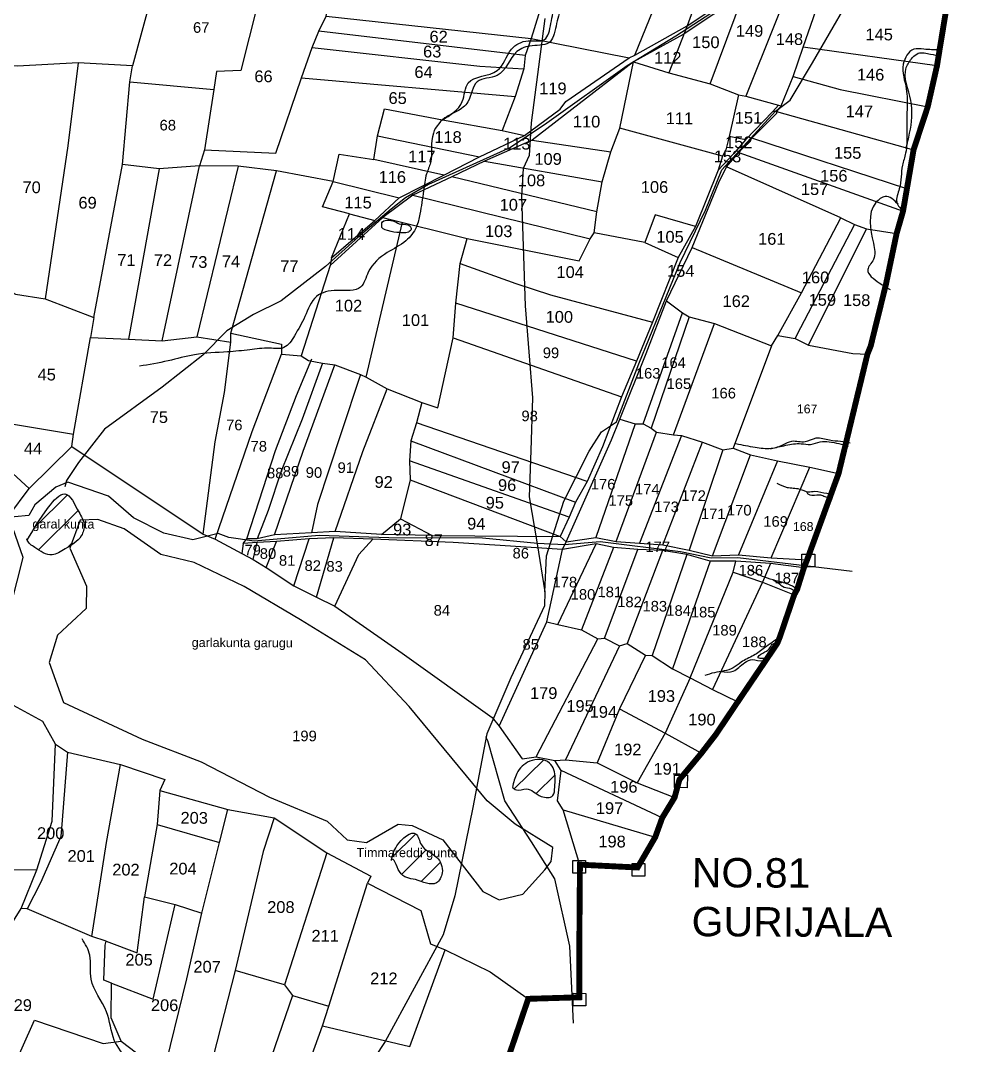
# Model space of a CAD drawing. Header units: inches. Extents: x 177544 to 239871, y 1610424 to 1630335.
# Drawn here: x 184664 to 186289, y 1617091 to 1618835 of the extents above; entities that cross this region are included whole.
import ezdxf
from ezdxf.enums import TextEntityAlignment as Align

# ---------------------------------------------------------------- set-up
doc = ezdxf.new("R2010")
doc.units = ezdxf.units.IN
doc.header["$MEASUREMENT"] = 0
doc.linetypes.add('DASHED2', pattern=[0.375, 0.25, -0.125])
for name, color, linetype in [('HILLS', 3, 'Continuous'), ('PLOT', 7, 'Continuous'), ('PLOT NO', 7, 'Continuous'), ('ROAD', 1, 'Continuous'), ('STREAM', 4, 'Continuous'), ('text1', 7, 'Continuous'), ('VILLAGE BOUNADRY STONES', 1, 'Continuous'), ('VILLAGE BOUNDRY', 5, 'Continuous')]:
    doc.layers.add(name, color=color, linetype=linetype)
doc.styles.get("Standard").update_dxf_attribs({"font": 'arial.ttf'})
pattern_1 = [(44.7684, (179073.567, 1616750.192), (-22.40683, 22.58873), [])]

msp = doc.modelspace()

# ---------------------------------------------------------------- hatches: boundary and pattern name
at = {"layer": 'STREAM'}
h = msp.add_hatch(dxfattribs=at)
h.set_pattern_fill('ANSI31', color=256, scale=254.535425, angle=-0.2316)
h.set_pattern_definition(pattern_1)
edge = h.paths.add_edge_path()
edge.add_spline(control_points=[(184770.7, 1617984.9), (184768.9, 1617989.4), (184759.2, 1618005.1), (184742.2, 1618044), (184701.2, 1617995.2), (184685.6, 1617968.4), (184675.5, 1617951)], knot_values=[0, 0, 0, 0, 15.244463, 54.068917, 89.911865, 156.510347, 156.510347, 156.510347, 156.510347], degree=3, periodic=0)
edge.add_spline(control_points=[(184674.8, 1617952.9), (184675, 1617952.3), (184677.3, 1617946), (184692.1, 1617935.9), (184715.7, 1617919.7), (184735.8, 1617933.8), (184746.5, 1617939.9), (184749.7, 1617941.9)], knot_values=[209.121398, 209.121398, 209.121398, 209.121398, 211.104189, 229.076388, 261.101673, 285.495093, 296.364649, 296.364649, 296.364649, 296.364649], degree=3, periodic=0)
edge.add_line((184749.7, 1617941.9), (184767.8, 1617990.4))
h = msp.add_hatch(dxfattribs=at)
h.set_pattern_fill('ANSI31', color=256, scale=254.535425, angle=-0.2316)
h.set_pattern_definition(pattern_1)
edge = h.paths.add_edge_path()
edge.add_spline(control_points=[(185501.3, 1617530.2), (185503.1, 1617538.4), (185507.1, 1617556.6), (185529.2, 1617579.4), (185561.5, 1617578.7), (185575.9, 1617555.2), (185573.3, 1617536.6), (185572.8, 1617511.7), (185544.6, 1617512.3), (185530.2, 1617533.2), (185510.1, 1617522.4), (185503.4, 1617528.3), (185501.3, 1617530.2)], knot_values=[0, 0, 0, 0, 25.032263, 55.247047, 88.952792, 102.658155, 132.430046, 146.857115, 166.830839, 195.142146, 212.264541, 220.329208, 220.329208, 220.329208, 220.329208], degree=3, periodic=0)
h = msp.add_hatch(dxfattribs=at)
h.set_pattern_fill('ANSI31', color=256, scale=254.535425, angle=-0.2316)
h.set_pattern_definition(pattern_1)
edge = h.paths.add_edge_path()
edge.add_spline(control_points=[(185294.9, 1617405.7), (185295.1, 1617406), (185298.8, 1617413.8), (185308.9, 1617374.6), (185337, 1617376.5), (185370.2, 1617357.9), (185386.1, 1617387.7), (185374.5, 1617416.4), (185345.2, 1617424), (185338.6, 1617464.2), (185301.7, 1617433.9), (185297.2, 1617414.4), (185295.4, 1617406.6)], knot_values=[0, 0, 0, 0, 1.01249, 25.071128, 55.461676, 91.634387, 111.207931, 139.060219, 172.874675, 193.428513, 231.891177, 257.53963, 257.53963, 257.53963, 257.53963], degree=3, periodic=0)

# ---------------------------------------------------------------- linework, layer by layer
at = {"layer": 'HILLS'}
msp.add_lwpolyline([(185219.8, 1617440.6), (185252.9, 1617436.6), (185306.7, 1617467.5), (185330.7, 1617465.5), (185383, 1617440.9), (185450.7, 1617353), (185478.6, 1617338.5), (185519.1, 1617348.6), (185556.5, 1617389.8), (185567.5, 1617404.2), (185569.8, 1617427.6), (185506, 1617467.6), (185458.1, 1617507.5), (185325.5, 1617667.9), (185251.3, 1617747), (185140.7, 1617815.2), (185044.6, 1617872), (184959.6, 1617913), (184902.7, 1617926.7), (184840.7, 1617969.9), (184795.8, 1617986.1), (184765.7, 1617984.7), (184747.9, 1617937.1), (184776.6, 1617872.8), (184775.9, 1617834.8), (184727.1, 1617789.4), (184712.9, 1617742.4), (184737.5, 1617674.5), (184871, 1617612.1), (184971.8, 1617573.4), (185088.1, 1617513.4), (185185.8, 1617472.6), (185219.8, 1617440.6)], dxfattribs=at)
at = {"layer": 'PLOT'}
for points in [[(185125.1, 1619546.4), (184938.4, 1619021.3), (184905.9, 1618946.4), (184854.8, 1618757.9)], [(185553.4, 1619463.8), (185519.7, 1619302.7), (185516.1, 1619273.5), (185509.2, 1619246.4), (185490.6, 1619165), (185508.9, 1619162.2), (185488.2, 1619084.9), (185573, 1619059.4), (185604.3, 1619051.8), (185587.8, 1619006.1), (185575.3, 1618950.5), (185545.7, 1618844.7), (185533.4, 1618804.4), (185523.1, 1618775.9), (185520.9, 1618752.9), (185505.8, 1618706.1), (185483.8, 1618647.8), (185521.6, 1618639.6)], [(185193.5, 1618431.5), (185267.1, 1618494.9), (185308.3, 1618533.5), (185384.6, 1618572.1), (185445.4, 1618603), (185521.6, 1618639.6), (185582.5, 1618684.6), (185592, 1618697.6), (185699.7, 1618771.6), (185709.5, 1618776.1), (185798.4, 1618825.9), (185900.9, 1618894), (185993.2, 1618962.6), (186036.7, 1618979.4), (186118.3, 1619024.1), (186163.2, 1619078.8), (186233.2, 1619134.3), (186252.4, 1619130.7)], [(185533.4, 1618804.4), (185699.7, 1618771.6), (185709.5, 1618776.1), (185804.4, 1619009.3)], [(185860.5, 1618997.7), (185798.4, 1618825.9), (185767.3, 1618746.4)], [(185998.4, 1618956.3), (185894.5, 1618880.2), (185792, 1618811.5), (185707.6, 1618764.7), (185534.7, 1618631.5), (185453.9, 1618595.9), (185398.2, 1618569), (185332, 1618537.8), (185280.8, 1618500.2), (185191.3, 1618418.2), (185141.6, 1618264.6)], [(185998.4, 1618956.3), (185898.5, 1618706.7)], [(184977.3, 1618615), (185098.7, 1618609.4), (185142.1, 1618737.4), (185160.5, 1618789.4), (185171.6, 1618817.2), (185184.4, 1618842.5), (185196.1, 1618909.9), (185151.3, 1618919.4), (185132.6, 1618911.8), (185081.1, 1618917.1), (184905.9, 1618946.4)], [(185081.1, 1618917.1), (185039, 1618750.1), (184997.6, 1618748.3), (184993, 1618718)], [(184751.4, 1618110.4), (184754.2, 1618131.2), (184783, 1618295.5), (184847.8, 1618292.8), (184905.5, 1618290.3), (184964.2, 1618296.8), (185022.3, 1618287.8), (185022.2, 1618303.3), (185108.2, 1618284.2), (185108.1, 1618267.6), (185141.6, 1618264.6), (185154.3, 1618256.5), (185178.3, 1618252), (185199, 1618249.5), (185243, 1618232.9), (185252.5, 1618228.2), (185288.3, 1618208.6), (185347.3, 1618185.4), (185374.1, 1618176.3), (185400.4, 1618295), (185405, 1618354.4), (185412.4, 1618421.5), (185424.2, 1618464.2), (185615.1, 1618426.3), (185633.5, 1618463.8), (185640.4, 1618473.9), (185645, 1618509.8), (185653.8, 1618560.5), (185668.9, 1618611.8), (185683.9, 1618652.1), (185707.6, 1618764.7), (185767.3, 1618746.4), (185837.6, 1618727.4), (185886, 1618708.8), (185898.5, 1618706.7), (185954.2, 1618691.1), (185958.9, 1618689.9), (185979.1, 1618740), (185996.2, 1618789.7), (186026.6, 1618878.1)], [(185837.6, 1618727.4), (185894.5, 1618880.2)], [(185184.4, 1618842.5), (185533.4, 1618804.4)], [(185523.1, 1618775.9), (185171.6, 1618817.2)], [(185160.5, 1618789.4), (185445.9, 1618757.3), (185520.9, 1618752.9)], [(186223.8, 1618758.1), (185996.2, 1618789.7)], [(185193.5, 1618431.5), (185223.8, 1618506.3), (185177.8, 1618518.3), (185196.4, 1618561.2), (185099.8, 1618579.4), (185034.7, 1618587.5), (184969, 1618587.8), (184900, 1618582.8), (184837.9, 1618590), (184850, 1618731), (184854.8, 1618757.9), (184762, 1618763), (184659, 1618757.6), (184548.2, 1618767.1), (184540, 1618750.3), (184459.8, 1618777)], [(184762, 1618763), (184744.6, 1618622.2), (184706.3, 1618361.8)], [(184850, 1618731), (184993, 1618718), (184977.3, 1618615), (184969, 1618587.8)], [(185142.1, 1618737.4), (185505.8, 1618706.1)], [(185979.1, 1618740), (186059.3, 1618717.9), (186208, 1618688.2)], [(185886, 1618708.8), (185870.1, 1618637.7), (185864.5, 1618615.2), (185858.9, 1618604.2), (185851.3, 1618580.3)], [(185196.4, 1618561.2), (185206.6, 1618608), (185265.4, 1618598.8), (185271.8, 1618638.7), (185283.8, 1618684.8), (185382.3, 1618666.4), (185483.8, 1618647.8)], [(185478.5, 1617634.1), (185560, 1617812), (185586.5, 1617935), (185592.9, 1617947.9), (185669.7, 1618121.7), (185683.9, 1618156.7), (185728.9, 1618268.7), (185763.7, 1618358.3), (185807, 1618448.8), (185852.6, 1618559.7), (185865.5, 1618586.4), (185886.7, 1618610.6), (185908.8, 1618634.9), (185951.3, 1618677.4), (185950.9, 1618680.1), (185944.2, 1618680.5), (185954.2, 1618691.1)], [(185944.2, 1618680.5), (185898.2, 1618632.3), (185878.1, 1618608.7), (185851.3, 1618580.3), (185812.8, 1618484.7), (185783.6, 1618432.1), (185739.7, 1618321.8), (185712.2, 1618255.2), (185687, 1618195), (185654.4, 1618109.8), (185628.6, 1618050.9), (185608.7, 1618015.8), (185597.7, 1617989.9), (185582.5, 1617957.2), (185592.9, 1617947.9), (185643.1, 1617955.4), (185677.8, 1617948.4), (185717.8, 1617946), (185757.1, 1617943.1), (185802.1, 1617934.1), (185842, 1617924.3), (185886.1, 1617926), (185941.4, 1617920.8), (186002.7, 1617917.3)], [(185958.9, 1618689.9), (185950.9, 1618680.1), (186184, 1618615.2)], [(185858.9, 1618604.2), (185683.9, 1618652.1)], [(185271.8, 1618638.7), (185445.4, 1618603)], [(185534.7, 1618631.5), (185668.9, 1618611.8)], [(185898.2, 1618632.3), (185870.1, 1618637.7)], [(186172.6, 1618548.7), (185908.8, 1618634.9)], [(185886.7, 1618610.6), (186166, 1618510.6)], [(184789, 1618330), (184837.9, 1618590)], [(185384.6, 1618572.1), (185265.4, 1618598.8)], [(185453.9, 1618595.9), (185653.8, 1618560.5)], [(184900, 1618582.8), (184847.8, 1618292.8)], [(184905.5, 1618290.3), (184969, 1618587.8)], [(185034.7, 1618587.5), (184964.2, 1618296.8)], [(185022.2, 1618303.3), (185099.8, 1618579.4)], [(186060.3, 1618499.3), (185865.5, 1618586.4)], [(185196.4, 1618561.2), (185308.3, 1618533.5)], [(185645, 1618509.8), (185398.2, 1618569)], [(185332, 1618537.8), (185633.5, 1618463.8)], [(185223.8, 1618506.3), (185267.1, 1618494.9)], [(185812.8, 1618484.7), (185744, 1618504.4), (185726.8, 1618457.6), (185640.4, 1618473.9)], [(185252.5, 1618228.2), (185314.4, 1618492.3)], [(185280.8, 1618500.2), (185424.2, 1618464.2)], [(186083.6, 1618488.2), (185985, 1618299.4)], [(185993, 1618371.6), (186060.3, 1618499.3), (186083.6, 1618488.2), (186103.8, 1618480.9), (186155.1, 1618472.7)], [(184421.1, 1618470.2), (184481.6, 1618437.3), (184553, 1618409.1), (184613.1, 1618392.5), (184655.5, 1618369.4), (184706.3, 1618361.8), (184789, 1618330), (184783, 1618295.5)], [(186005.1, 1618282.6), (186103.8, 1618480.9)], [(185726.8, 1618457.6), (185783.6, 1618432.1)], [(185807, 1618448.8), (185993, 1618371.6)], [(185193.5, 1618431.5), (185191.3, 1618418.2)], [(185412.4, 1618421.5), (185507.3, 1618387.5), (185566.3, 1618368.2), (185739.7, 1618321.8)], [(185763.7, 1618358.3), (185790.9, 1618337.9), (185802.3, 1618330.8), (185845.1, 1618319.5), (185942.3, 1618281.3), (185952.7, 1618299), (185993, 1618371.6)], [(185712.2, 1618255.2), (185405, 1618354.4)], [(185723.9, 1618149.1), (185790.9, 1618337.9)], [(185802.3, 1618330.8), (185737.5, 1618141.4)], [(185775.2, 1618130.1), (185845.1, 1618319.5)], [(185400.4, 1618295), (185687, 1618195)], [(185952.7, 1618299), (185982.4, 1618293.9), (186005.1, 1618282.6), (186080.8, 1618268.8), (186105.4, 1618267.2)], [(185985, 1618299.4), (185982.4, 1618293.9)], [(185011.3, 1618202.3), (185022.3, 1618287.8)], [(185942.3, 1618281.3), (185876.7, 1618107.5)], [(184995.5, 1617952.3), (185058.5, 1618135.8), (185108.1, 1618267.6)], [(185042.9, 1617945.3), (185049.2, 1617953.4), (185097.9, 1618103.5), (185133.9, 1618196.9), (185159.8, 1618259.6)], [(185178.3, 1618252), (185143.2, 1618157), (185107.5, 1618068.5), (185085.5, 1618001.3), (185067, 1617953.2)], [(185096.2, 1617959.7), (185145, 1618102.4), (185199, 1618249.5)], [(185243, 1618232.9), (185209.1, 1618131.6), (185169.7, 1618011.7), (185159.1, 1617963.6)], [(185199.6, 1617965.4), (185246.8, 1618102), (185288.3, 1618208.6)], [(184975.2, 1617961.1), (184995.2, 1618118.4), (185011.3, 1618202.3)], [(185347.3, 1618185.4), (185338.2, 1618150.7), (185328.2, 1618120.1), (185325.9, 1618085.8), (185327.3, 1618053.3), (185311.1, 1617987.3), (185364.6, 1617958.8), (185582.5, 1617957.2)], [(184624.4, 1618153), (184754.2, 1618131.2)], [(185683.9, 1618156.7), (185710.2, 1618148.8), (185723.9, 1618149.1), (185737.5, 1618141.4), (185746.2, 1618134.6), (185775.2, 1618130.1), (185788.8, 1618129), (185824.8, 1618117.7), (185859.5, 1618104.8), (185876.7, 1618107.5), (185906.7, 1618096.2), (185952.2, 1618085.6), (186007.3, 1618075.1), (186056.3, 1618064.1)], [(185628.6, 1618050.9), (185338.2, 1618150.7)], [(185710.2, 1618148.8), (185643.1, 1617955.4)], [(184496, 1617992.6), (184525.1, 1618128), (184608.8, 1618102.8), (184679.1, 1618038.8)], [(185328.2, 1618120.1), (185608.7, 1618015.8)], [(185677.8, 1617948.4), (185746.2, 1618134.6)], [(185788.8, 1618129), (185717.8, 1617946)], [(185757.1, 1617943.1), (185824.8, 1618117.7)], [(184644.4, 1617992.4), (184679.1, 1618038.8), (184751.4, 1618110.4), (184975.2, 1617961.1), (184995.5, 1617952.3), (185041, 1617927.9), (185060.1, 1617918.2), (185082.1, 1617904.4), (185129.5, 1617873.4), (185168.1, 1617854.1), (185198.9, 1617838.6), (185313.7, 1617758.4), (185466.9, 1617649.1), (185478.5, 1617634.1), (185517.9, 1617578.8), (185541.7, 1617582.1), (185573.7, 1617575.7), (185591.7, 1617577.3), (185645.4, 1617571.7), (185713.5, 1617537.7), (185777.2, 1617512.8)], [(185859.5, 1618104.8), (185802.1, 1617934.1)], [(185597.7, 1617989.9), (185325.9, 1618085.8)], [(185842, 1617924.3), (185906.7, 1618096.2)], [(185952.2, 1618085.6), (185886.1, 1617926)], [(185941.4, 1617920.8), (186007.3, 1618075.1)], [(185327.3, 1618053.3), (185582.5, 1617957.2)], [(184474.9, 1617065.9), (184507.1, 1617098.7), (184558.7, 1617148.2), (184607.9, 1617217.9), (184629.6, 1617266.7), (184665, 1617323.9), (184691.7, 1617390), (184718.1, 1617472.9), (184723.5, 1617603.8), (184702.2, 1617642.2), (184633.4, 1617679.9), (184627, 1617760.3), (184668.8, 1617921.3), (184647.1, 1617983.2), (184644.4, 1617992.4)], [(185278.4, 1617960.3), (185311.1, 1617987.3)], [(185364.6, 1617958.8), (185278.4, 1617960.3), (185199.6, 1617965.4), (185159.1, 1617963.6), (185096.2, 1617959.7), (185067, 1617953.2), (185049.2, 1617953.4)], [(185997.2, 1617903.5), (185940.4, 1617911.4), (185881.4, 1617915.1), (185837.9, 1617914.9), (185798.3, 1617926.7), (185756.5, 1617933.1), (185714.6, 1617935.1), (185673.1, 1617938.1), (185644, 1617944.8), (185586.5, 1617935), (185400.5, 1617947), (185263.9, 1617952.5), (185197.3, 1617954.7), (185155.4, 1617953), (185099.8, 1617948.5), (185066.9, 1617946.8), (185042.9, 1617945.3), (185041, 1617927.9)], [(185060.1, 1617918.2), (185066.9, 1617946.8)], [(185082.1, 1617904.4), (185099.8, 1617948.5)], [(185129.5, 1617873.4), (185155.4, 1617953)], [(185168.1, 1617854.1), (185197.3, 1617954.7)], [(185198.9, 1617838.6), (185239.8, 1617926.6), (185263.9, 1617952.5)], [(185578.8, 1617807.5), (185644, 1617944.8)], [(185673.1, 1617938.1), (185619.1, 1617798.3)], [(185657.8, 1617784.3), (185714.6, 1617935.1)], [(185756.5, 1617933.1), (185696.6, 1617774.8)], [(185798.3, 1617926.7), (185739.1, 1617754.3)], [(185837.9, 1617914.9), (185773.6, 1617731.9)], [(185803.9, 1617716.6), (185877.1, 1617896.2), (185881.4, 1617915.1)], [(185940.4, 1617911.4), (185927.1, 1617879.4), (185841.9, 1617696.7)], [(185877.1, 1617896.2), (185927.1, 1617879.4), (185980.9, 1617858.1)], [(185560, 1617812), (185578.8, 1617807.5), (185619.1, 1617798.3), (185646.5, 1617783.1), (185657.8, 1617784.3), (185683.6, 1617771.3), (185696.6, 1617774.8), (185727.5, 1617755.3), (185739.1, 1617754.3), (185773.6, 1617731.9), (185803.9, 1617716.6), (185841.9, 1617696.7), (185884.8, 1617675.8)], [(185541.7, 1617582.1), (185646.5, 1617783.1)], [(185683.6, 1617771.3), (185591.7, 1617577.3)], [(185727.5, 1617755.3), (185683.6, 1617663.7), (185645.4, 1617571.7)], [(185803.9, 1617716.6), (185761, 1617622.2), (185713.5, 1617537.7)], [(185683.6, 1617663.7), (185761, 1617622.2), (185822.8, 1617588.2)], [(184723.5, 1617603.8), (184744, 1617590), (184834.4, 1617569.2), (184909.7, 1617543.4), (184901.4, 1617524.9), (185017.2, 1617492.4), (185095.9, 1617478.2), (185185.7, 1617418.8), (185260.4, 1617378.8), (185254.4, 1617367), (185345.2, 1617320.7), (185362.1, 1617263.8), (185386.7, 1617253.9), (185463.4, 1617216.1), (185528.2, 1617170.3)], [(184744, 1617590), (184735, 1617474.6), (184732.8, 1617446.4), (184697.9, 1617367.8), (184675.6, 1617323.6)], [(184785.3, 1617276.5), (184810.5, 1617436.3), (184834.4, 1617569.2)], [(185616.2, 1617398.6), (185587.9, 1617492.2), (185577.8, 1617507.4), (185584.4, 1617558.8), (185573.7, 1617575.7)], [(185756.2, 1617478.3), (185584.4, 1617558.8)], [(184901.4, 1617524.9), (184896.9, 1617466.9), (184875.2, 1617344.1)], [(184810, 1617268.3), (184862.9, 1617248.8), (184875.2, 1617344.1), (184927.2, 1617330.7), (184972.8, 1617316.3), (185003, 1617436.2), (185017.2, 1617492.4)], [(185587.9, 1617492.2), (185744.4, 1617445.6)], [(185095.9, 1617478.2), (185077.3, 1617421), (185029.7, 1617218.6), (184973.3, 1616999)], [(184896.9, 1617466.9), (185003, 1617436.2)], [(182870.4, 1617430.9), (183009.5, 1617404.7), (183061.3, 1617411.2), (183243, 1617396.1), (183331.6, 1617387.6), (183335.2, 1617354.8), (183684.9, 1617298.3), (183684.8, 1617271.8), (183807.3, 1617251), (183825.6, 1617310.8), (183839.4, 1617360.8), (184082.3, 1617341.3), (184088.5, 1617359.9), (184221.8, 1617357.9), (184247.7, 1617354.3), (184263.7, 1617354.8), (184277.1, 1617352.7), (184306.6, 1617349.7), (184336.1, 1617346.4), (184369.3, 1617344.2), (184399.1, 1617335.9), (184407.7, 1617392.7), (184691.7, 1617390)], [(185185.7, 1617418.8), (185113.3, 1617193.9), (185029.7, 1617218.6)], [(185113.3, 1617193.9), (185127, 1617175.9), (185188.7, 1617157.8), (185254.4, 1617367)], [(184004.5, 1617074), (184387.7, 1617067), (184457.2, 1617065.7), (184474.9, 1617065.9), (184621.9, 1616987.7), (184687.7, 1617134), (184804.6, 1617094.4), (184835.3, 1617098.3), (184818.2, 1617138.2), (184819.2, 1617197.2), (184805.8, 1617202), (184808.1, 1617261.6), (184810, 1617268.3), (184785.3, 1617276.5), (184675.6, 1617323.6), (184665, 1617323.9)], [(184819.2, 1617197.2), (184890, 1617170), (184927.2, 1617330.7)], [(184905.8, 1617035.3), (184947.2, 1617204.6), (184972.8, 1617316.3)], [(185178.2, 1617124.1), (185326.8, 1617089), (185386.7, 1617253.9)], [(185127, 1617175.9), (185049.2, 1616950.3)], [(185130.4, 1616992.4), (185178.2, 1617124.1), (185188.7, 1617157.8)], [(184835.3, 1617098.3), (184861.7, 1617078.3), (184863.3, 1617043), (184880.9, 1617026.4), (184905.8, 1617035.3), (184923.7, 1617015.8), (184945.7, 1617017.1), (184973.3, 1616999), (185015.1, 1616970.2), (185049.2, 1616950.3), (185063.2, 1616936.2), (185099.5, 1616913.4), (185111.4, 1616938.5), (185130.4, 1616992.4), (185275.7, 1616955.9), (185254.2, 1616899.1), (185199.5, 1616752.7), (185281.8, 1616721.3), (185353.4, 1616712.1)]]:
    msp.add_lwpolyline(points, dxfattribs=at)
at = {"layer": 'ROAD'}
for points in [[(185556.5, 1617863), (185559.5, 1617924.3), (185588.8, 1618017.5), (185631.7, 1618102.1), (185653.1, 1618135.1), (185678.6, 1618152.1), (185716.3, 1618250.8), (185786.9, 1618423.5), (185829.9, 1618512.4), (185857.5, 1618581), (185949.2, 1618681.1), (185974, 1618699.6), (186011.8, 1618763.2), (186069.6, 1618863.3), (186119.1, 1618966.1), (186149.7, 1619026.1), (186153.3, 1619058.3)], [(185919.4, 1618900), (185779.1, 1618808.8), (185696.6, 1618758.3), (185559.9, 1618660.4), (185498.2, 1618619.1), (185358.4, 1618556.1), (185319.3, 1618533.4), (185295.1, 1618514.2), (185239.3, 1618467.3), (185183, 1618416.4), (185107.6, 1618358), (185060.4, 1618334.9), (185015.1, 1618307.2), (184974.2, 1618265.6), (184905, 1618211.1), (184807.1, 1618140), (184763.1, 1618083.1), (184742.2, 1618052.3), (184739.6, 1618041.8)], [(185556.7, 1618838.6), (185533.2, 1618661.1), (185529.6, 1618605.6), (185519.6, 1618583.3), (185517, 1618535.6), (185522.9, 1618349.5), (185535.5, 1618192.9), (185532.8, 1618103.2), (185529.6, 1618024.5), (185543.6, 1617944.7), (185556.5, 1617863), (185556, 1617839.2), (185498.4, 1617716.7), (185457.7, 1617621.4), (185433.7, 1617496), (185403.5, 1617345.8), (185383.4, 1617279.1), (185284.6, 1617097.4), (185196.7, 1616964.1), (185140.1, 1616886.2), (185117.6, 1616794), (185087.6, 1616695.5), (185056.2, 1616637.1), (185024.9, 1616598.5)], [(186079.5, 1617897.7), (185885, 1617920.8), (185839.4, 1617920.5), (185787.1, 1617930.9), (185650.8, 1617948), (185589.9, 1617943.1), (185543.9, 1617945.1), (185450.1, 1617954), (185290.7, 1617954.6), (185172.5, 1617959), (185061.7, 1617949.4), (185018.9, 1617955.4), (185000.4, 1617962.3), (184957.5, 1617951.3), (184908.3, 1617962.7), (184856.3, 1617988.7), (184814.1, 1618025.9), (184744.5, 1618049.5), (184724.5, 1618041.3), (184688.3, 1618010.8), (184678.5, 1617992.8), (184629.8, 1617988.2)], [(185605.2, 1617128.9), (185598.8, 1617259.9), (185573.2, 1617374.7), (185533.6, 1617437.6), (185488.6, 1617507.5), (185459.2, 1617609.4), (185456.1, 1617616.3)]]:
    msp.add_lwpolyline(points, dxfattribs=at)
at = {"layer": 'STREAM'}
for points in [[(185381.4, 1618665.6), (185415.9, 1618697.4), (185426, 1618728.9), (185475.5, 1618749.9), (185499.6, 1618786.2), (185528.2, 1618800.8), (185555.6, 1618802.7), (185566.8, 1618830), (185574.8, 1618863.9), (185600.1, 1618904.6), (185634.8, 1618917.5), (185659.9, 1618923.9), (185711.6, 1618964.7), (185756.6, 1618988.5), (185800.5, 1619049.4), (185846.6, 1619072.9), (185884.7, 1619085.7), (185930.3, 1619124.4), (185975.6, 1619128.4), (186053.1, 1619119.2), (186105.6, 1619116.5), (186165.3, 1619111.2), (186212.6, 1619100.3), (186226.3, 1619090), (186269.8, 1619090.2), (186289.4, 1619092.5)], [(186280.1, 1619085.3), (186248.3, 1619079.5), (186207.2, 1619093.6), (186166.7, 1619097.2), (186120.1, 1619104.9), (186079.9, 1619104), (186036.4, 1619113.4), (185994.9, 1619117.3), (185935.2, 1619115.5), (185906.2, 1619096.2), (185883.3, 1619072.8), (185852.6, 1619060.4), (185817.8, 1619048.3), (185783.6, 1619003.5), (185755.9, 1618975.6), (185717, 1618956.7), (185679.4, 1618916.4), (185613, 1618900.3), (185599.7, 1618887.1), (185580.8, 1618847), (185572.1, 1618812.7), (185565.9, 1618799.3), (185534.9, 1618792.3), (185509, 1618782.2), (185475.1, 1618741.5), (185441.4, 1618731.1), (185425.5, 1618696.7), (185407, 1618680.8), (185390, 1618672), (185366.7, 1618643.5), (185361.7, 1618593.2), (185355.2, 1618574.2), (185350, 1618545.4), (185343.7, 1618505.7), (185337.8, 1618483.9), (185320, 1618460.5), (185288.3, 1618440.3), (185256, 1618406.9), (185243, 1618381.5), (185202.8, 1618375.9), (185167.7, 1618365.5), (185148.2, 1618331.5), (185130.3, 1618298.6), (185112.5, 1618278.7), (185088, 1618277.5), (185054.3, 1618274.9), (185016.5, 1618271.3), (184960.3, 1618266.4), (184915.3, 1618256.1), (184866.6, 1618246.8)], [(186227.7, 1618785.3), (186201.3, 1618786.4), (186184.3, 1618786.2), (186166.5, 1618760.9), (186171.5, 1618718.9), (186172.8, 1618683.8), (186172.6, 1618642.9), (186170.4, 1618609.6), (186165.1, 1618588.8), (186159.7, 1618548.9), (186155.5, 1618526), (186167.9, 1618509.6)], [(186171.3, 1618617.6), (186177.3, 1618643.4), (186179.3, 1618699.1), (186171.5, 1618755), (186182.4, 1618772.1), (186191.9, 1618779.4), (186212.9, 1618778), (186229.4, 1618775.4)], [(186157.9, 1618522.5), (186135.7, 1618535.8), (186120, 1618525.4), (186115.7, 1618456.2), (186115.6, 1618428.4), (186106.1, 1618411.2), (186125.5, 1618388.9), (186144.3, 1618377.2)], [(185279.1, 1618485.2), (185279.2, 1618490.8), (185300.7, 1618493.1), (185311.5, 1618488.7), (185327.2, 1618485.5), (185328.8, 1618479.9), (185324.3, 1618475.2), (185315.3, 1618474.1), (185309.1, 1618474.2), (185288.8, 1618477.8), (185279.1, 1618485.2), (185279.3, 1618485.6)], [(185881.7, 1618115.1), (185914.4, 1618109.1), (185941.9, 1618107.3), (185962.6, 1618113.5), (185976.7, 1618119.4), (185999.2, 1618118.5), (186018.1, 1618124.8), (186041.1, 1618121.4), (186059.7, 1618119.2), (186076.2, 1618116.4)], [(185940.7, 1618106.5), (185966.7, 1618112.3), (185992.6, 1618115), (186008.8, 1618113.8), (186025.2, 1618118), (186040.4, 1618118.3), (186072.5, 1618110.6)], [(185951.3, 1618047.8), (185968.6, 1618040.7), (185989.9, 1618037.9), (186004.7, 1618033.2), (186016.2, 1618034), (186036.5, 1618030.7), (186046.5, 1618030.3)], [(184675.5, 1617951), (184711.8, 1618006.8), (184739.6, 1618029.6), (184763.4, 1617998.9), (184772.5, 1617977.5), (184767.6, 1617958), (184739.9, 1617936), (184717.8, 1617925.8), (184688.3, 1617938.5), (184675.5, 1617951), (184674.8, 1617952.9)], [(186001.7, 1618033.7), (186004.2, 1618029.6), (186019.6, 1618027.9), (186025.6, 1618028), (186033.2, 1618025.2), (186045.8, 1618021.8)], [(185984.8, 1617868.6), (185970.5, 1617875.7), (185949.8, 1617881.9), (185930.6, 1617887.7), (185903.4, 1617901.3)], [(185944.8, 1617883.1), (185955.7, 1617876.7), (185961.1, 1617872.3), (185972.6, 1617869.1), (185986, 1617861.7)], [(185956.2, 1617785.5), (185930.3, 1617767.4), (185911.8, 1617754.7), (185890.3, 1617743), (185877.1, 1617733.6), (185845, 1617725.3), (185828.6, 1617720.4)], [(185856.5, 1617727.2), (185876.9, 1617727.8), (185896.6, 1617742.6), (185909.6, 1617747.5), (185929.1, 1617746.2), (185935.5, 1617748.7), (185919.6, 1617750.7), (185927.4, 1617758.8), (185938.3, 1617765.9), (185943.6, 1617773.6), (185956.7, 1617775.4)], [(185501.3, 1617530.2), (185508.8, 1617554), (185530.8, 1617574.7), (185564.3, 1617571.5), (185571.9, 1617560.1), (185573.3, 1617530.3), (185570.1, 1617516.2), (185550.2, 1617514.8), (185525, 1617527.6), (185508, 1617525.7), (185501.3, 1617530.2)], [(185295.4, 1617406.6), (185304.5, 1617430.5), (185337.2, 1617450.8), (185346.4, 1617432.4), (185372.6, 1617411), (185381.8, 1617384.7), (185372, 1617367.8), (185336.2, 1617373.1), (185309.1, 1617386.8), (185295.4, 1617406.6), (185294.9, 1617405.7)], [(185156.4, 1616738.6), (185133.3, 1616752.7), (185123, 1616761.4), (185128.2, 1616806.7), (185136.1, 1616828.6), (185127.1, 1616856.5), (185086, 1616901.5), (185048.6, 1616926.8), (185024.7, 1616939.7), (185003.3, 1616955), (184974.1, 1616973.3), (184934.7, 1617013), (184930.2, 1617023.2), (184907.1, 1617025.8), (184880.5, 1617034.2), (184848, 1617064.6), (184823.7, 1617100.1), (184810.7, 1617148), (184784.3, 1617203.8), (184782.1, 1617244.5), (184769, 1617272.5)], [(185462, 1616970.4), (185442, 1616967.7), (185423.7, 1616965.5), (185402, 1616942.7), (185392, 1616907.8), (185371.2, 1616875.4), (185356.8, 1616848), (185324.1, 1616821.6), (185302.3, 1616799.6), (185294.3, 1616779.2), (185277.7, 1616761.6), (185241.8, 1616746.7), (185220.1, 1616738.2), (185190.6, 1616742.6), (185175.6, 1616743.3), (185153.3, 1616738.8), (185145.3, 1616719.3), (185136.9, 1616685.3), (185128.4, 1616659.1), (185120.4, 1616628.8), (185104.3, 1616586), (185100.2, 1616567.6), (185093.8, 1616566.5), (185060.6, 1616601.8), (185015.1, 1616648.9), (184976.8, 1616687.1), (184932.8, 1616706.1), (184869.2, 1616720), (184830.7, 1616720.1), (184792.5, 1616731.3), (184735, 1616778), (184673.8, 1616809.8), (184599.8, 1616854.3), (184523.4, 1616891.1), (184472.6, 1616915.7), (184433.9, 1616939.1), (184432.9, 1617002.1), (184440.7, 1617047.7), (184464.4, 1617072.9), (184491.1, 1617121.6), (184524.3, 1617191.8), (184548, 1617229.7), (184567.8, 1617258.8)]]:
    msp.add_spline(points, degree=3, dxfattribs=at)
at = {"layer": 'VILLAGE BOUNADRY STONES'}
for points in [[(185993.9, 1617927.2), (186015.8, 1617927.2), (186015.7, 1617905.6), (185993.8, 1617905.7)], [(185777.1, 1617551.2), (185799, 1617551.1), (185798.9, 1617529.6), (185777, 1617529.7)], [(185604.1, 1617405.9), (185625.9, 1617405.8), (185625.8, 1617384.3), (185604, 1617384.4)], [(185705, 1617400.6), (185726.8, 1617400.5), (185726.7, 1617379), (185704.9, 1617379.1)], [(185604.5, 1617179.7), (185626.4, 1617179.6), (185626.3, 1617158.1), (185604.5, 1617158.2)]]:
    msp.add_lwpolyline(points, close=True, dxfattribs=at)
at = {"layer": 'VILLAGE BOUNDRY', "color": 5, "linetype": 'DASHED2', "ltscale": 50}
msp.add_lwpolyline([(185459.8, 1616968.9, 10, 10, 0), (185528.2, 1617170.3, 10, 10, 0), (185615.1, 1617172.9, 10, 10, 0), (185615.2, 1617267.8, 10, 10, 0), (185616.2, 1617398.6, 10, 10, 0), (185714.3, 1617393.8, 10, 10, 0), (185744.4, 1617445.6, 10, 10, 0), (185756.2, 1617478.3, 10, 10, 0), (185777.2, 1617512.8, 10, 10, 0), (185785.5, 1617543.3, 10, 10, 0), (185822.8, 1617588.2, 10, 10, 0), (185847.6, 1617620.4, 10, 10, 0), (185884.8, 1617675.8, 10, 10, 0), (185952, 1617775.2, 10, 10, 0), (185956.2, 1617785.5, 10, 10, 0), (185980.9, 1617858.1, 10, 10, 0), (185985.8, 1617867, 10, 10, 0), (185997.2, 1617903.5, 10, 10, 0), (186002.7, 1617917.3, 10, 10, 0), (186056.3, 1618064.1, 10, 10, 0), (186105.4, 1618267.2, 10, 10, 0), (186110.9, 1618280.9, 10, 10, 0), (186136.8, 1618385.5, 10, 10, 0), (186155.1, 1618472.7, 10, 10, 0), (186166, 1618510.6, 10, 10, 0), (186172.6, 1618548.7, 10, 10, 0), (186184, 1618615.2, 10, 10, 0), (186208, 1618688.2, 10, 10, 0), (186223.8, 1618758.1, 10, 10, 0), (186227.4, 1618780, 10, 10, 0), (186228.2, 1618785.4, 10, 10, 0), (186239.9, 1618856.3, 10, 10, 0)], format="xyseb", dxfattribs=at)

# ---------------------------------------------------------------- texts
at = {"layer": 'PLOT NO'}
for s, height, p in [('67', 18, (184971.7, 1618823.3)), ('62', 20, (185375.7, 1618807.8)), ('149', 20, (185904.9, 1618817.6)), ('145', 20, (186125.5, 1618811.5)), ('150', 20, (185830.5, 1618798.3)), ('148', 20, (185972.7, 1618803.6)), ('63', 20, (185364.8, 1618782.4)), ('112', 20, (185765.7, 1618771.9)), ('66', 20, (185077.7, 1618740.2)), ('64', 20, (185350, 1618747.5)), ('146', 20, (186110.9, 1618743.1)), ('119', 20, (185570.2, 1618719.7)), ('65', 20, (185306, 1618703.2)), ('111', 20, (185785.5, 1618668.8)), ('151', 20, (185903, 1618669.6)), ('147', 20, (186091.7, 1618680.6)), ('68', 18, (184914.8, 1618657.1)), ('110', 20, (185627.5, 1618663.2)), ('118', 20, (185391.7, 1618636.9)), ('113', 20, (185508.7, 1618625.6)), ('152', 20, (185886.6, 1618627.9)), ('117', 20, (185347.2, 1618603.9)), ('109', 20, (185562, 1618599.6)), ('153', 20, (185867.5, 1618603.9)), ('155', 20, (186071.8, 1618610)), ('116', 20, (185296.9, 1618568.9)), ('108', 20, (185533.8, 1618563.2)), ('156', 20, (186048.2, 1618571)), ('70', 20, (184683.1, 1618551.4)), ('106', 20, (185743.1, 1618551.9)), ('157', 20, (186015.5, 1618548.3)), ('69', 20, (184778.3, 1618525.1)), ('115', 20, (185238.6, 1618525.4)), ('107', 20, (185502.9, 1618521.6)), ('103', 20, (185477.9, 1618476.7)), ('114', 20, (185227.3, 1618472)), ('105', 20, (185769.5, 1618467.1)), ('161', 20, (185942.7, 1618463.6)), ('71', 20, (184844.4, 1618427.6)), ('72', 20, (184906.6, 1618427.4)), ('73', 20, (184966.7, 1618424.3)), ('74', 20, (185022.4, 1618425.3)), ('77', 20, (185121.8, 1618417.2)), ('104', 20, (185599.6, 1618407.1)), ('154', 20, (185787.8, 1618409.1)), ('160', 20, (186017.2, 1618398)), ('162', 20, (185882.2, 1618357.6)), ('159', 20, (186028.7, 1618359.8)), ('158', 20, (186087.1, 1618359.3)), ('102', 20, (185222.3, 1618350)), ('101', 20, (185336.4, 1618325.4)), ('100', 20, (185581.1, 1618330.9)), ('99', 18, (185566.9, 1618269.7)), ('164', 18, (185775.5, 1618253)), ('45', 20, (184708.8, 1618232.7)), ('163', 18, (185732.3, 1618234.9)), ('165', 18, (185784.5, 1618217.1)), ('166', 18, (185860.7, 1618201.1)), ('75', 20, (184899.6, 1618160.3)), ('98', 18, (185530.6, 1618162.3)), ('167', 15, (186002.8, 1618174.2)), ('76', 18, (185028, 1618146.9)), ('78', 18, (185069.7, 1618110.7)), ('44', 20, (184685.5, 1618106.8)), ('91', 18, (185217.7, 1618074.3)), ('97', 20, (185498.3, 1618075.1)), ('88', 18, (185097.6, 1618065)), ('89', 18, (185124.4, 1618068.1)), ('90', 18, (185163.5, 1618066)), ('92', 20, (185282.2, 1618049.9)), ('96', 20, (185492.3, 1618044.5)), ('176', 18, (185655.6, 1618046.1)), ('174', 18, (185730.9, 1618037.7)), ('172', 18, (185809.5, 1618026.6)), ('95', 20, (185471.3, 1618014.6)), ('175', 18, (185685.7, 1618018.3)), ('173', 18, (185763.6, 1618007.6)), ('171', 18, (185843.1, 1617995.7)), ('170', 18, (185887.3, 1618001.9)), ('93', 20, (185313.8, 1617968.9)), ('94', 20, (185439.8, 1617978.9)), ('169', 18, (185949.2, 1617982.7)), ('168', 15, (185996.2, 1617974.1)), ('87', 20, (185367.4, 1617951)), ('79', 18, (185059.2, 1617934.1)), ('177', 18, (185748.6, 1617939.5)), ('80', 18, (185085.3, 1617928.1)), ('81', 18, (185117.9, 1617916.3)), ('86', 18, (185515.5, 1617928.7)), ('82', 18, (185161.5, 1617907.6)), ('83', 18, (185198.7, 1617906.2)), ('186', 18, (185907, 1617899.7)), ('187', 18, (185968.3, 1617886.5)), ('178', 18, (185590.5, 1617879.5)), ('180', 18, (185621.4, 1617858.6)), ('181', 18, (185667, 1617862.8)), ('84', 18, (185381.2, 1617831.4)), ('182', 18, (185700.6, 1617845.8)), ('183', 18, (185743.6, 1617838.5)), ('184', 18, (185784.1, 1617831.1)), ('185', 18, (185825.9, 1617828.4)), ('189', 18, (185862.2, 1617797.6)), ('188', 18, (185913, 1617777.8)), ('85', 18, (185532.5, 1617773.5)), ('179', 20, (185554.5, 1617690.6)), ('193', 20, (185754.8, 1617685.6)), ('195', 20, (185616.4, 1617668.6)), ('194', 20, (185656.1, 1617658.6)), ('190', 20, (185823.8, 1617645.6)), ('199', 18, (185147.4, 1617617.7)), ('192', 20, (185697.6, 1617594.6)), ('191', 20, (185764.7, 1617561.7)), ('196', 20, (185690.9, 1617531.2)), ('197', 20, (185666.6, 1617494.8)), ('203', 20, (184959.8, 1617478.3)), ('200', 20, (184715.5, 1617452.2)), ('198', 20, (185670.9, 1617438)), ('201', 20, (184767.5, 1617413.4)), ('204', 20, (184940.6, 1617391.9)), ('202', 20, (184843.6, 1617390.2)), ('208', 20, (185107.3, 1617326.5)), ('211', 20, (185182.6, 1617277.5)), ('205', 20, (184865.9, 1617236.8)), ('207', 20, (184981.7, 1617224.9)), ('212', 20, (185282.5, 1617205.1)), ('229', 20, (184660.3, 1617159.6)), ('206', 20, (184909.4, 1617159.5))]:
    msp.add_text(s, height=height, rotation=359.7684, dxfattribs=at).set_placement(p, align=Align.MIDDLE_CENTER)
at = {"layer": 'text1'}
for s, p in [('garal kunta', (184684.4, 1617970.9)), ('garlakunta garugu', (184955.5, 1617769.1)), ('Timmareddi gunta', (185236, 1617411.7))]:
    msp.add_text(s, height=15.272, rotation=359.7684, dxfattribs=at).set_placement(p)
at = {"layer": 'text1', "color": 1, "insert": (185806.7, 1617410.2), "char_height": 50, "width": 173.938, "attachment_point": 1, "rotation": 359.7684}
msp.add_mtext('NO.81 GURIJALA', dxfattribs=at)

doc.saveas('drawing.dxf')
